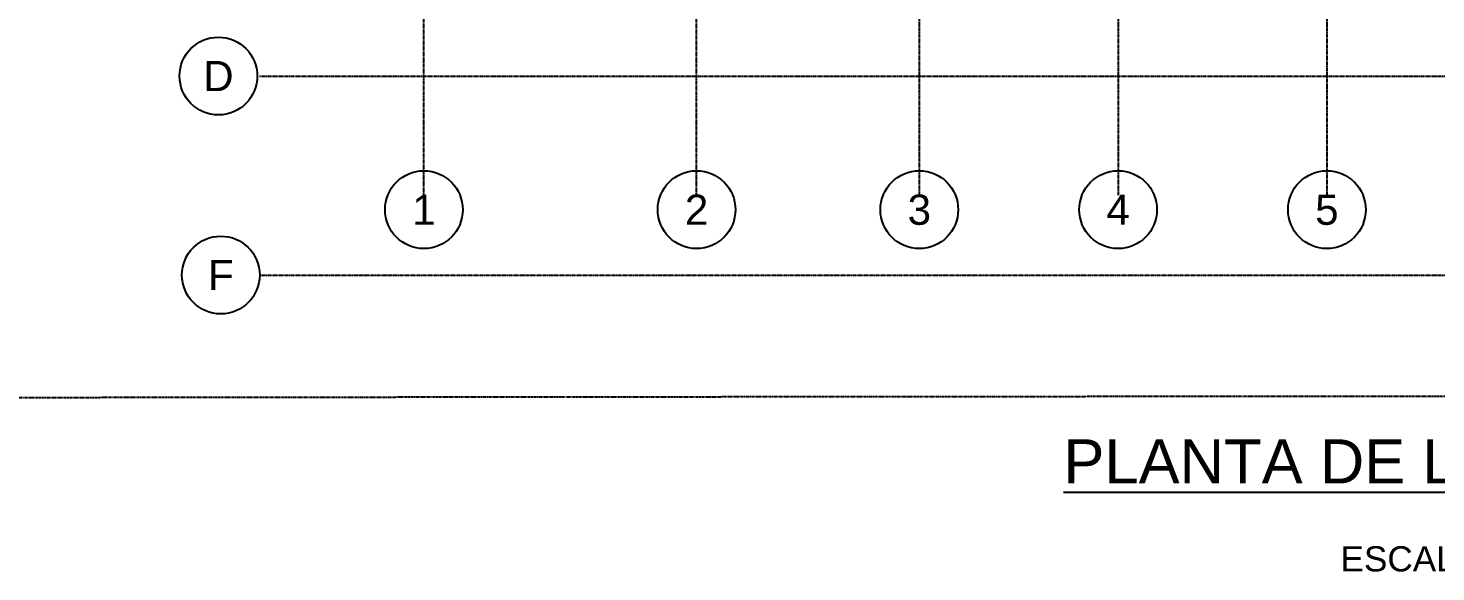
# Model space of a CAD drawing. Header units: millimetres. Extents: x 59135 to 3708801, y -250967 to 196121.
# Drawn here: x 3374850 to 3430786, y -172451 to -150872 of the extents above; entities that cross this region are included whole.
import ezdxf
from ezdxf.enums import TextEntityAlignment as Align

# ---------------------------------------------------------------- set-up
doc = ezdxf.new("R2010")
doc.units = ezdxf.units.MM
doc.header["$LTSCALE"] = 5
for name, pattern in [('CENTER2', [1.125, 0.75, -0.125, 0.125, -0.125]), ('DASHDOT', [1, 0.5, -0.25, 0, -0.25]), ('PHANTOM2', [1.25, 0.625, -0.125, 0.125, -0.125, 0.125, -0.125])]:
    doc.linetypes.add(name, pattern=pattern)
doc.layers.add('A-LINDERO', color=250, linetype='Continuous', plot=False)
for name, color, linetype in [('EE-5', 7, 'Continuous'), ('EE-COTAS', 1, 'Continuous'), ('EE-EJES', 8, 'DASHDOT'), ('EE-TEXTO 1', 4, 'Continuous'), ('EE-TEXTO 2', 2, 'Continuous')]:
    doc.layers.add(name, color=color, linetype=linetype)
doc.styles.add('ARIAL EE', font='arial.ttf')

# ---------------------------------------------------------------- blocks, each defined once
blk = doc.blocks.new('TÍTULO')
at = {"layer": 'EE-TEXTO 1', "style": 'ARIAL EE'}
blk.add_attdef('%%UTÍTULO', text='', height=3.5, dxfattribs=at).set_placement((0, 0), align=Align.MIDDLE_CENTER)
at = {"layer": 'EE-TEXTO 2', "style": 'ARIAL EE'}
for tag, p in [('SUBTÍTULO', (0, -4.24)), ('ESCALA', (0, -7.74))]:
    blk.add_attdef(tag, text='', height=2, dxfattribs=at).set_placement(p, align=Align.MIDDLE_CENTER)
blk = doc.blocks.new('ITEM_1')
at = {"layer": 'EE-5'}
blk.add_circle((0, 0), 3.86, dxfattribs=at)
at = {"layer": 'EE-TEXTO 1', "style": 'ARIAL EE', "flags": 4}
blk.add_attdef('EJE', text='', height=3, dxfattribs=at).set_placement((0, 0), align=Align.MIDDLE_CENTER)
blk = doc.blocks.new('A$C572D47DB')
at = {"layer": 'A-LINDERO', "linetype": 'PHANTOM2', "ltscale": 2}
blk.add_lwpolyline([(0, 0), (52288, 59), (97291, 100), (127287, 126), (157276, 165), (172275, 179)], dxfattribs=at)
at = {"layer": 'EE-EJES', "linetype": 'CENTER2', "ltscale": 2.5}
for p, q in [((46650, 8065), (46650, 77876)), ((57480, 8065), (57480, 77876)), ((66337, 77876), (66337, 8065)), ((74237, 77876), (74237, 8065)), ((82532, 77876), (82532, 8065)), ((40125, 12791), (128214, 12791)), ((40125, 4891), (128214, 4891))]:
    blk.add_line(p, q, dxfattribs=at)
at = {"layer": 'EE-COTAS'}
ref = blk.add_blockref('ITEM_1', (38486, 12791), dxfattribs=dict(at, xscale=400, yscale=400, zscale=400, rotation=180))
ref.add_attrib('EJE', 'D', dxfattribs={"layer": 'EE-TEXTO 1', "height": 1200, "style": 'ARIAL EE', "flags": 4}).set_placement((38485, 12792), align=Align.MIDDLE_CENTER)
ref = blk.add_blockref('ITEM_1', (46650, 7487), dxfattribs=dict(at, xscale=400, yscale=400, zscale=400, rotation=180))
ref.add_attrib('EJE', '1', dxfattribs={"layer": 'EE-TEXTO 1', "height": 1200, "style": 'ARIAL EE', "flags": 4}).set_placement((46650, 7487), align=Align.MIDDLE_CENTER)
ref = blk.add_blockref('ITEM_1', (57487, 7487), dxfattribs=dict(at, xscale=400, yscale=400, zscale=400, rotation=180))
ref.add_attrib('EJE', '2', dxfattribs={"layer": 'EE-TEXTO 1', "height": 1200, "style": 'ARIAL EE', "flags": 4}).set_placement((57487, 7487), align=Align.MIDDLE_CENTER)
ref = blk.add_blockref('ITEM_1', (66337, 7487), dxfattribs=dict(at, xscale=400, yscale=400, zscale=400, rotation=180))
ref.add_attrib('EJE', '3', dxfattribs={"layer": 'EE-TEXTO 1', "height": 1200, "style": 'ARIAL EE', "flags": 4}).set_placement((66337, 7487), align=Align.MIDDLE_CENTER)
ref = blk.add_blockref('ITEM_1', (74237, 7487), dxfattribs=dict(at, xscale=400, yscale=400, zscale=400, rotation=180))
ref.add_attrib('EJE', '4', dxfattribs={"layer": 'EE-TEXTO 1', "height": 1200, "style": 'ARIAL EE', "flags": 4}).set_placement((74237, 7487), align=Align.MIDDLE_CENTER)
ref = blk.add_blockref('ITEM_1', (82532, 7487), dxfattribs=dict(at, xscale=400, yscale=400, zscale=400, rotation=180))
ref.add_attrib('EJE', '5', dxfattribs={"layer": 'EE-TEXTO 1', "height": 1200, "style": 'ARIAL EE', "flags": 4}).set_placement((82531, 7487), align=Align.MIDDLE_CENTER)
ref = blk.add_blockref('ITEM_1', (38582, 4891), dxfattribs=dict(at, xscale=400, yscale=400, zscale=400, rotation=180))
ref.add_attrib('EJE', 'F', dxfattribs={"layer": 'EE-TEXTO 1', "height": 1200, "style": 'ARIAL EE', "flags": 4}).set_placement((38582, 4892), align=Align.MIDDLE_CENTER)
at = {"layer": 'EE-TEXTO 1'}
ref = blk.add_blockref('TÍTULO', (88159, -2504), dxfattribs=dict(at, xscale=500, yscale=500, zscale=500))
ref.add_attrib('%%UTÍTULO', '%%UPLANTA DE LOCALIZACIÓN', dxfattribs={"height": 1750, "style": 'ARIAL EE'}).set_placement((88159, -2504), align=Align.MIDDLE_CENTER)
ref.add_attrib('ESCALA', 'ESCALA 1 : 500', dxfattribs={"layer": 'EE-TEXTO 2', "height": 1000, "style": 'ARIAL EE'}).set_placement((88159, -6373), align=Align.MIDDLE_CENTER)

msp = doc.modelspace()

# ---------------------------------------------------------------- block references
msp.add_blockref('A$C572D47DB', (3343923.8, -165563.1))

doc.saveas('drawing.dxf')
